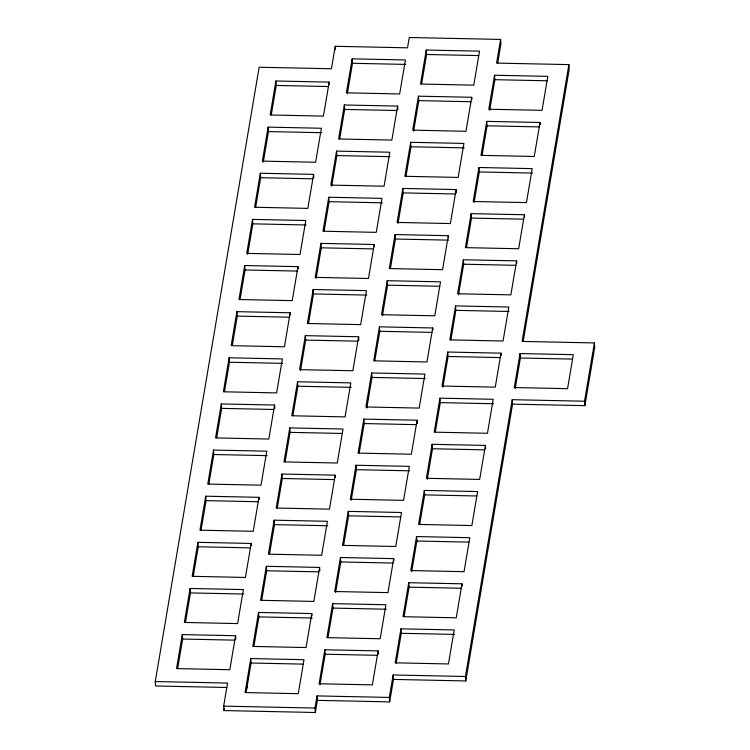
<?xml version="1.0" encoding="UTF-8"?>
<svg xmlns="http://www.w3.org/2000/svg" width="750" height="750" viewBox="0 0 750 750"><rect width="100%" height="100%" fill="white"/><g stroke="black" fill="none" stroke-linecap="round" stroke-linejoin="round"><path stroke-width="1.12" d="M250.734 658.575L245.053 692.569L298.256 693.684L304.003 659.691L250.734 658.575L251.081 663.028L246.159 692.466M226.753 687.488L155.616 685.997L155.269 681.544L259.144 67.237L331.434 68.756L335.231 46.303L407.531 47.822L409.275 37.5L500.597 39.422L500.944 43.866L497.709 63.037M182.297 634.594L176.55 668.587L229.819 669.712L235.575 635.719L182.297 634.594L182.653 639.047L177.666 668.503M190.097 588.459L184.35 622.453L237.628 623.578L243.375 589.584L190.097 588.459L190.453 592.913L185.466 622.369M197.906 542.325L192.15 576.319L245.428 577.444L251.175 543.45L197.906 542.325L198.253 546.778L193.275 576.244M205.706 496.2L199.959 530.184L253.228 531.309L258.975 497.316L205.706 496.2L206.053 500.644L201.075 530.109M213.506 450.066L207.759 484.059L261.028 485.175L266.775 451.181L213.506 450.066L213.853 454.509L208.875 483.975M221.306 403.931L215.559 437.925L268.828 439.041L274.575 405.047L221.306 403.931L221.653 408.375L216.675 437.841M229.106 357.797L223.359 391.791L276.628 392.906L282.375 358.912L229.106 357.797L229.453 362.241L224.475 391.706M236.906 311.663L231.159 345.656L284.428 346.772L290.175 312.778L236.906 311.663L237.253 316.116L232.275 345.572M244.706 265.528L238.959 299.522L292.228 300.637L297.975 266.644L244.706 265.528L245.053 269.981L240.075 299.438M252.506 219.394L246.759 253.387L300.028 254.503L305.775 220.519L252.506 219.394L252.853 223.847L247.688 254.437M260.306 173.259L254.559 207.253L307.828 208.378L313.575 174.384L260.306 173.259L260.663 177.713L255.675 207.169M268.106 127.125L262.359 161.119L315.628 162.244L321.375 128.25L268.106 127.125L268.463 131.578L263.287 162.169M275.906 80.991L270.159 114.984L323.428 116.109L329.184 82.116L275.906 80.991L276.262 85.444L271.275 114.9M500.597 39.422L496.594 63.094L568.894 64.612L522.084 341.419L594.384 342.938L584.531 401.212L512.231 399.684L465.431 676.491L393.131 674.972L389.334 697.434L317.044 695.906L317.391 700.359L315.338 712.5L224.016 710.578L223.659 706.134L227.569 683.062L155.269 681.544M224.016 710.578L224.4 708.272M258.534 612.441L252.787 646.434L306.056 647.55L311.803 613.566L258.534 612.441L258.891 616.894L253.903 646.35M266.334 566.306L260.587 600.3L313.856 601.425L319.603 567.431L266.334 566.306L266.691 570.759L261.703 600.216M274.134 520.172L268.387 554.166L321.656 555.291L327.413 521.297L274.134 520.172L274.491 524.625L269.503 554.081M281.934 474.037L276.188 508.031L329.466 509.156L335.212 475.162L281.934 474.037L282.291 478.491L277.303 507.947M289.744 427.903L283.988 461.897L337.266 463.022L343.012 429.028L289.744 427.903L290.091 432.356L285.113 461.822M297.544 381.778L291.788 415.763L345.066 416.887L350.812 382.894L297.544 381.778L297.891 386.222L292.913 415.688M305.344 335.644L299.597 369.637L352.866 370.753L358.612 336.759L305.344 335.644L305.691 340.087L300.516 370.688M313.144 289.509L307.397 323.503L360.666 324.619L366.412 290.625L313.144 289.509L313.491 293.953L308.512 323.419M320.944 243.375L315.197 277.369L368.466 278.484L374.213 244.491L320.944 243.375L321.291 247.819L316.116 278.419M328.744 197.241L322.997 231.234L376.266 232.35L382.013 198.356L328.744 197.241L329.091 201.684L324.113 231.15M336.544 151.106L330.797 185.1L384.066 186.216L389.812 152.222L336.544 151.106L336.891 155.559L331.725 186.15M344.344 104.972L338.597 138.966L391.866 140.081L397.613 106.087L344.344 104.972L344.691 109.425L339.713 138.881M352.144 58.837L346.397 92.831L399.666 93.956L405.413 59.962L352.144 58.837L352.5 63.291L347.325 93.881M315.338 712.5L314.981 708.047L317.044 695.906M324.834 649.772L319.097 683.766L372.366 684.891L378.113 650.897L324.834 649.772L325.191 654.225L320.016 684.816M332.644 603.647L326.887 637.641L380.166 638.756L385.912 604.763L332.644 603.647L332.991 608.091L328.012 637.556M340.444 557.512L334.697 591.506L387.966 592.622L393.712 558.628L340.444 557.512L340.791 561.956L335.616 592.556M348.244 511.378L342.497 545.372L395.766 546.487L401.512 512.494L348.244 511.378L348.591 515.822L343.612 545.288M356.044 465.244L350.297 499.237L403.566 500.353L409.312 466.359L356.044 465.244L356.391 469.688L351.216 500.287M363.844 419.109L358.097 453.103L411.366 454.219L417.113 420.225L363.844 419.109L364.191 423.562L359.213 453.019M371.644 372.975L365.897 406.969L419.166 408.084L424.913 374.091L371.644 372.975L371.991 377.428L366.825 408.019M379.444 326.841L373.697 360.834L426.966 361.959L432.712 327.966L379.444 326.841L379.791 331.294L374.812 360.75M387.244 280.706L381.497 314.7L434.766 315.825L440.512 281.831L387.244 280.706L387.591 285.159L382.425 315.75M395.044 234.572L389.297 268.566L442.566 269.691L448.312 235.697L395.044 234.572L395.4 239.025L390.413 268.481M402.844 188.438L397.097 222.431L450.366 223.556L456.112 189.562L402.844 188.438L403.2 192.891L398.025 223.481M410.644 142.303L404.897 176.297L458.166 177.422L463.922 143.428L410.644 142.303L411 146.756L406.012 176.222M418.444 96.178L412.697 130.162L465.975 131.287L471.722 97.294L418.444 96.178L418.8 100.622L413.625 131.222M426.253 50.044L420.497 84.037L473.775 85.153L479.522 51.159L426.253 50.044L426.6 54.487L421.622 83.953M400.931 628.837L395.184 662.831L448.453 663.947L454.2 629.953L400.931 628.837L401.278 633.291L396.225 663.216M408.731 582.703L402.984 616.697L456.253 617.812L462 583.819L408.731 582.703L409.088 587.156L404.1 616.613M416.531 536.569L410.784 570.562L464.053 571.678L469.8 537.694L416.531 536.569L416.887 541.022L411.713 571.613M424.331 490.434L418.584 524.428L471.853 525.553L477.609 491.559L424.331 490.434L424.688 494.887L419.7 524.344M432.131 444.3L426.384 478.294L479.653 479.419L485.409 445.425L432.131 444.3L432.488 448.753L427.312 479.344M439.931 398.166L434.184 432.159L487.463 433.284L493.209 399.291L439.931 398.166L440.287 402.619L435.3 432.075M447.741 352.031L441.984 386.025L495.262 387.15L501.009 353.156L447.741 352.031L448.087 356.484L442.913 387.075M455.541 305.906L449.794 339.891L503.062 341.016L508.809 307.022L455.541 305.906L455.887 310.35L450.909 339.816M463.341 259.772L457.594 293.766L510.862 294.881L516.609 260.887L463.341 259.772L463.688 264.216L458.512 294.816M471.141 213.637L465.394 247.631L518.663 248.747L524.409 214.753L471.141 213.637L471.488 218.081L466.509 247.547M478.941 167.503L473.194 201.497L526.462 202.613L532.209 168.619L478.941 167.503L479.288 171.947L474.113 202.547M486.741 121.369L480.994 155.363L534.263 156.478L540.009 122.484L486.741 121.369L487.087 125.812L482.109 155.278M494.541 75.234L488.794 109.228L542.062 110.344L547.809 76.35L494.541 75.234L494.887 79.688L489.722 110.278M317.391 700.359L389.681 701.878L393.478 679.416L393.131 674.972M520.031 353.559L514.284 387.544L567.553 388.669L573.3 354.675L520.031 353.559L520.378 358.003L515.212 388.603M393.478 679.416L465.778 680.944L512.578 404.137L512.231 399.684M523.219 341.25L569.241 69.066L568.894 64.612M512.578 404.137L584.878 405.656L594.731 347.381L594.384 342.938M426.6 54.487L478.716 55.584M352.5 63.291L405.769 64.406M494.887 79.688L547.003 80.775M276.262 85.444L328.369 86.541M418.8 100.622L470.906 101.719M344.691 109.425L396.806 110.522M487.087 125.812L539.203 126.909M268.463 131.578L321.731 132.694M411 146.756L464.269 147.881M336.891 155.559L390.169 156.675M479.288 171.947L532.556 173.072M260.663 177.713L312.769 178.809M403.2 192.891L455.306 193.987M329.091 201.684L382.359 202.809M471.488 218.081L523.603 219.178M252.853 223.847L306.131 224.963M395.4 239.025L448.669 240.141M321.291 247.819L373.406 248.916M463.688 264.216L515.803 265.312M245.053 269.981L297.169 271.069M387.591 285.159L439.706 286.256M313.491 293.953L366.759 295.078M455.887 310.35L509.156 311.475M237.253 316.116L289.369 317.203M379.791 331.294L431.906 332.391M305.691 340.087L357.806 341.184M448.087 356.484L500.203 357.581M520.378 358.003L572.494 359.1M229.453 362.241L282.722 363.366M371.991 377.428L425.259 378.544M297.891 386.222L351.159 387.347M440.287 402.619L493.556 403.734M221.653 408.375L273.769 409.472M364.191 423.562L416.306 424.65M290.091 432.356L342.206 433.453M432.488 448.753L484.594 449.85M213.853 454.509L267.122 455.634M356.391 469.688L409.659 470.812M282.291 478.491L334.397 479.587M424.688 494.887L476.794 495.984M206.053 500.644L258.169 501.741M348.591 515.822L400.706 516.919M274.491 524.625L327.759 525.741M416.887 541.022L468.994 542.119M198.253 546.778L250.369 547.875M340.791 561.956L392.906 563.053M266.691 570.759L318.797 571.856M409.088 587.156L461.194 588.244M190.453 592.913L243.722 594.028M332.991 608.091L386.259 609.216M258.891 616.894L312.159 618.009M401.278 633.291L454.556 634.406M182.653 639.047L234.759 640.144M325.191 654.225L377.297 655.322M251.081 663.028L303.197 664.116M223.659 706.134L314.981 708.047M584.531 401.212L584.878 405.656M540.009 122.484L540.188 124.716M524.409 214.753L524.587 216.975M516.609 260.887L516.788 263.109M501.009 353.156L501.178 355.378M471.722 97.294L471.891 99.516M485.409 445.425L485.672 448.762M456.112 189.562L456.375 192.9M448.312 235.697L448.491 237.919M462 583.819L462.178 586.05M465.431 676.491L465.778 680.944M432.712 327.966L432.891 330.188M397.613 106.087L397.875 109.425M417.113 420.225L417.375 423.562M374.213 244.491L374.391 246.722M393.712 558.628L393.881 560.85M389.334 697.434L389.681 701.878M358.612 336.759L358.875 340.097M335.231 46.303L335.503 49.641M378.113 650.897L378.375 654.234M329.184 82.116L329.353 84.337M313.575 174.384L313.837 177.722M335.212 475.162L335.381 477.384M297.975 266.644L298.153 268.875M319.603 567.431L319.866 570.769M290.175 312.778L290.353 315.009M311.803 613.566L311.981 615.788M274.575 405.047L274.838 408.384M258.975 497.316L259.144 499.538M251.175 543.45L251.344 545.672M246.572 683.466L246.919 687.909M235.575 635.719L235.838 639.056"/></g></svg>
